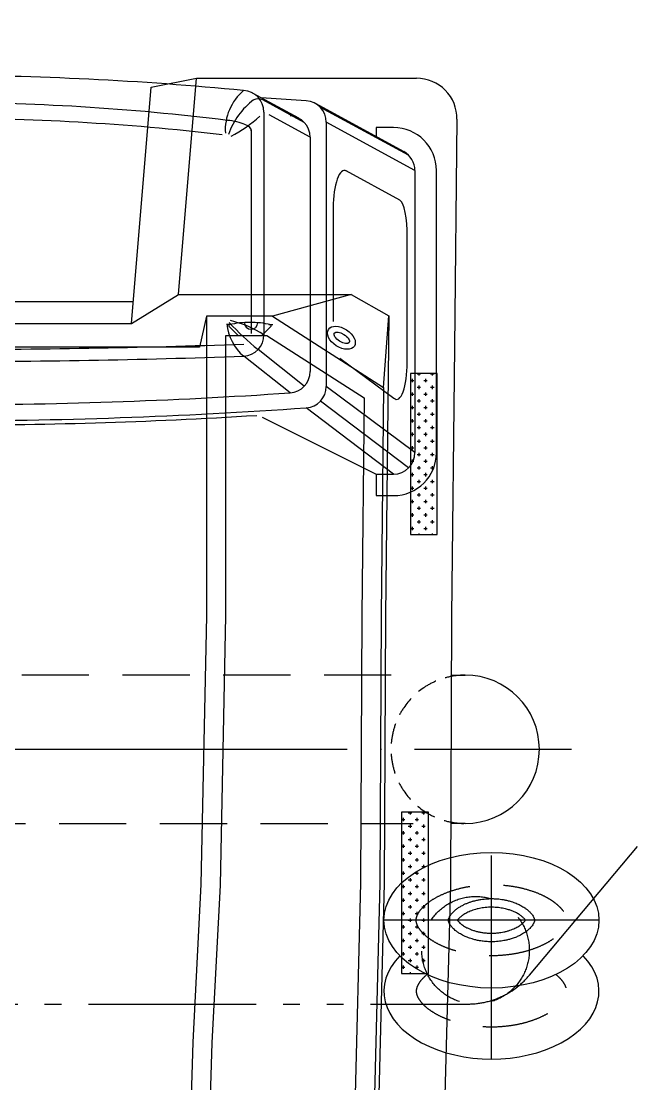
# Model space of a CAD drawing. Header units: millimetres. Extents: x 1084702 to 1166801, y 36632 to 124519.
# Drawn here: x 1123068 to 1124204, y 78785 to 80761 of the extents above; entities that cross this region are included whole.
import ezdxf

# ---------------------------------------------------------------- set-up
doc = ezdxf.new("R2010")
doc.units = ezdxf.units.MM
doc.header["$LTSCALE"] = 250
for name, pattern in [('CENTER', [3, 2.5, -0.25, 0, -0.25]), ('DASHED', [0.75, 0.5, -0.25]), ('PHANTOM', [2.1, 1.25, -0.2, 0.125, -0.2, 0.125, -0.2])]:
    doc.linetypes.add(name, pattern=pattern)
doc.layers.get('0').update_dxf_attribs({"color": 255})

# ---------------------------------------------------------------- blocks, each defined once
blk = doc.blocks.new('SK')
at = {"linetype": 'CENTER'}
for p, q in [((0, -200), (0, 200)), ((-258.3, 0), (120.5, 0))]:
    blk.add_line(p, q, dxfattribs=at)
blk.add_ellipse((-132.1, 0), major_axis=(0, 200), ratio=0.630958, start_param=5.732371, end_param=9.975592)
blk.add_ellipse((0, 0), major_axis=(0, 200), ratio=0.630958)
at = {"linetype": 'DASHED'}
for points, knots in [([(-101, 119.8), (-103.2, 122.6), (-105.4, 125), (-110, 129.5), (-112.3, 131.5), (-116.7, 134.7), (-118.8, 135.9), (-122.2, 137.7), (-123.6, 138.3), (-126.3, 139.2), (-127.5, 139.5), (-129.7, 139.9), (-130.8, 140), (-131.9, 140), (-132, 140), (-132.1, 140), (-133, 140), (-133.9, 139.9), (-135.9, 139.7), (-136.9, 139.5), (-139.1, 138.8), (-140.2, 138.4), (-142.7, 137.3), (-144.1, 136.7), (-147, 135), (-148.5, 133.9), (-151.8, 131.5), (-153.4, 130.1), (-156.9, 126.9), (-158.7, 125), (-163.1, 120), (-165.8, 116.6), (-171.1, 108.8), (-173.6, 104.5), (-178.6, 95.1), (-180.9, 89.9), (-185.3, 79), (-187.3, 73.2), (-190.8, 61.1), (-192.3, 54.8), (-194.9, 41.7), (-196, 35), (-197.5, 21.3), (-198, 14.4), (-198.4, 0.5), (-198.3, -6.5), (-197.6, -20.4), (-196.9, -27.3), (-195.1, -40.8), (-193.9, -47.5), (-191, -60.3), (-189.3, -66.5), (-185.5, -78.3), (-183.4, -83.9), (-178.9, -94.4), (-176.5, -99.3), (-171.4, -108.3), (-168.8, -112.3), (-163.5, -119.6), (-160.8, -122.7), (-155.6, -128.2), (-153.1, -130.4), (-148.8, -133.8), (-146.9, -135), (-143.4, -137), (-141.8, -137.8), (-138.9, -138.9), (-137.6, -139.3), (-135.1, -139.8), (-134, -139.9), (-131.7, -140), (-130.6, -140), (-128.3, -139.7), (-127.1, -139.4), (-124.4, -138.6), (-122.9, -138), (-119.7, -136.4), (-117.9, -135.4), (-114.1, -132.9), (-112.1, -131.3), (-108, -127.6), (-105.8, -125.4), (-102.8, -122), (-101.9, -120.9), (-101, -119.8)], [5.61912, 5.61912, 5.61912, 5.61912, 5.726769, 5.726769, 5.848503, 5.848503, 5.970238, 5.970238, 6.071752, 6.071752, 6.173266, 6.173266, 6.27478, 6.27478, 6.283185, 6.283185, 6.283185, 6.37187, 6.37187, 6.460555, 6.460555, 6.54924, 6.54924, 6.637925, 6.637925, 6.72661, 6.72661, 6.815295, 6.815295, 6.90398, 6.90398, 7.033144, 7.033144, 7.162307, 7.162307, 7.29147, 7.29147, 7.420634, 7.420634, 7.549797, 7.549797, 7.678961, 7.678961, 7.808124, 7.808124, 7.937288, 7.937288, 8.066451, 8.066451, 8.195614, 8.195614, 8.324778, 8.324778, 8.453941, 8.453941, 8.583105, 8.583105, 8.712268, 8.712268, 8.841432, 8.841432, 8.970595, 8.970595, 9.078159, 9.078159, 9.185722, 9.185722, 9.293286, 9.293286, 9.400849, 9.400849, 9.508413, 9.508413, 9.615977, 9.615977, 9.72354, 9.72354, 9.831104, 9.831104, 9.938667, 9.938667, 10.046231, 10.046231, 10.088843, 10.088843, 10.088843, 10.088843]), ([(0, 140), (-0.9, 140), (-1.8, 139.9), (-3.8, 139.7), (-4.8, 139.5), (-7, 138.8), (-8.1, 138.4), (-10.7, 137.3), (-12, 136.7), (-14.9, 135), (-16.4, 133.9), (-19.7, 131.5), (-21.4, 130.1), (-24.8, 126.9), (-26.6, 125), (-31, 120), (-33.7, 116.6), (-39, 108.8), (-41.5, 104.5), (-46.5, 95.1), (-48.8, 89.9), (-53.2, 79), (-55.2, 73.2), (-58.7, 61.1), (-60.2, 54.8), (-62.8, 41.7), (-63.9, 35), (-65.4, 21.3), (-65.9, 14.4), (-66.3, 0.5), (-66.2, -6.5), (-65.5, -20.4), (-64.8, -27.3), (-63, -40.8), (-61.8, -47.5), (-58.9, -60.3), (-57.2, -66.5), (-53.4, -78.3), (-51.3, -83.9), (-46.8, -94.4), (-44.4, -99.3), (-39.3, -108.3), (-36.7, -112.3), (-31.4, -119.6), (-28.7, -122.7), (-23.5, -128.2), (-21, -130.4), (-16.7, -133.8), (-14.8, -135), (-11.3, -137), (-9.7, -137.8), (-6.8, -138.9), (-5.5, -139.3), (-3, -139.8), (-1.9, -139.9), (0.4, -140), (1.5, -140), (3.8, -139.7), (5, -139.4), (7.7, -138.6), (9.2, -138), (12.4, -136.4), (14.2, -135.4), (17.9, -132.9), (19.9, -131.3), (24.1, -127.6), (26.3, -125.4), (30.6, -120.5), (32.9, -117.7), (37.3, -111.4), (39.4, -108), (43.7, -100.6), (45.7, -96.6), (50.4, -86.4), (52.9, -79.8), (57.4, -66), (59.4, -58.7), (62.6, -43.4), (63.8, -35.6), (65.6, -19.5), (66.1, -11.3), (66.3, 5.1), (66, 13.4), (64.6, 29.6), (63.5, 37.6), (60.7, 53.1), (58.9, 60.5), (54.7, 74.8), (52.3, 81.5), (47, 94), (44.1, 99.8), (38.2, 110.2), (35, 114.8), (29.4, 121.9), (26.9, 124.7), (22.1, 129.5), (19.8, 131.5), (15.4, 134.7), (13.3, 135.9), (9.9, 137.7), (8.5, 138.3), (5.8, 139.2), (4.6, 139.5), (2.4, 139.9), (1.3, 140), (0.2, 140), (0.1, 140), (0, 140)], [0, 0, 0, 0, 0.088685, 0.088685, 0.17737, 0.17737, 0.266055, 0.266055, 0.35474, 0.35474, 0.443425, 0.443425, 0.53211, 0.53211, 0.620795, 0.620795, 0.749958, 0.749958, 0.879122, 0.879122, 1.008285, 1.008285, 1.137449, 1.137449, 1.266612, 1.266612, 1.395775, 1.395775, 1.524939, 1.524939, 1.654102, 1.654102, 1.783266, 1.783266, 1.912429, 1.912429, 2.041593, 2.041593, 2.170756, 2.170756, 2.299919, 2.299919, 2.429083, 2.429083, 2.558246, 2.558246, 2.68741, 2.68741, 2.794973, 2.794973, 2.902537, 2.902537, 3.010101, 3.010101, 3.117664, 3.117664, 3.225228, 3.225228, 3.332791, 3.332791, 3.440355, 3.440355, 3.547919, 3.547919, 3.655482, 3.655482, 3.763046, 3.763046, 3.870609, 3.870609, 3.978173, 3.978173, 4.085737, 4.085737, 4.237666, 4.237666, 4.389596, 4.389596, 4.541526, 4.541526, 4.693456, 4.693456, 4.845386, 4.845386, 4.997315, 4.997315, 5.149245, 5.149245, 5.301175, 5.301175, 5.453105, 5.453105, 5.605035, 5.605035, 5.726769, 5.726769, 5.848503, 5.848503, 5.970238, 5.970238, 6.071752, 6.071752, 6.173266, 6.173266, 6.27478, 6.27478, 6.283185, 6.283185, 6.283185, 6.283185])]:
    blk.add_open_spline(points, degree=3, knots=knots, dxfattribs=at)
for points, knots in [([(0, -80), (0.3, -80), (0.6, -80), (1, -79.9), (1.2, -79.9), (1.5, -79.9), (1.7, -79.8), (2, -79.8), (2.2, -79.7), (2.7, -79.6), (3.1, -79.5), (3.8, -79.2), (4, -79.2), (4.4, -79), (4.6, -78.9), (5.3, -78.6), (5.7, -78.4), (7.1, -77.7), (8.1, -77.1), (10, -75.8), (10.9, -75.1), (12.4, -73.9), (12.9, -73.4), (14.1, -72.4), (14.7, -71.8), (16, -70.5), (16.7, -69.8), (18.2, -68.1), (18.9, -67.2), (20.8, -64.9), (21.9, -63.4), (23.7, -60.8), (24.4, -59.7), (25.8, -57.3), (26.5, -56.1), (27.8, -53.7), (28.4, -52.5), (30.2, -48.9), (31.3, -46.4), (32.9, -42.3), (33.4, -40.7), (34.4, -37.7), (34.9, -36.1), (36, -32.3), (36.6, -30.1), (37.5, -25.9), (37.9, -24), (38.6, -20), (38.9, -18), (39.4, -14.3), (39.6, -12.5), (39.9, -8.9), (40, -7.1), (40.2, -2.8), (40.2, -0.4), (40.1, 4), (40, 6), (39.8, 9.9), (39.6, 11.9), (39.2, 15.8), (38.9, 17.9), (38.3, 21.8), (38, 23.8), (37.1, 28.1), (36.5, 30.3), (35.4, 34.4), (34.9, 36.3), (33.7, 39.9), (33.1, 41.6), (31.7, 45.2), (31, 46.9), (29.4, 50.6), (28.5, 52.4), (26.4, 56.2), (25.3, 58.1), (23.1, 61.7), (21.9, 63.3), (20.2, 65.7), (19.5, 66.5), (18.2, 68.1), (17.6, 68.8), (16.1, 70.5), (15.2, 71.3), (13.6, 72.9), (12.8, 73.6), (11.3, 74.8), (10.6, 75.3), (8.6, 76.8), (7.4, 77.5), (5.9, 78.3), (5.5, 78.5), (4.3, 79), (3.7, 79.3), (2.9, 79.6), (2.6, 79.6), (2.2, 79.7), (2, 79.8), (1.4, 79.9), (1.1, 79.9), (0.6, 80), (0.5, 80), (0.2, 80), (0.1, 80), (-0.3, 80), (-0.5, 80), (-1.1, 79.9), (-1.4, 79.9), (-2, 79.8), (-2.3, 79.7), (-3, 79.5), (-3.3, 79.4), (-4, 79.2), (-4.4, 79), (-5.9, 78.4), (-7.3, 77.6), (-9.7, 76), (-10.4, 75.5), (-11.9, 74.3), (-12.7, 73.6), (-14.4, 72.1), (-15.3, 71.3), (-17.1, 69.4), (-18, 68.4), (-20, 66), (-21.1, 64.5), (-23.3, 61.4), (-24.4, 59.7), (-26.2, 56.6), (-27, 55.2), (-28.5, 52.3), (-29.3, 50.8), (-30.6, 47.9), (-31.2, 46.5), (-32.9, 42.3), (-34, 39.2), (-35.6, 33.9), (-36.2, 31.7), (-37.3, 27), (-37.8, 24.7), (-38.8, 19.2), (-39.2, 16), (-39.8, 9.7), (-40, 6.4), (-40.2, 0), (-40.2, -3.3), (-39.9, -8.4), (-39.8, -10.3), (-39.2, -15.9), (-38.7, -19.7), (-37.6, -25.6), (-37.1, -27.8), (-36, -32.3), (-35.4, -34.5), (-33.9, -39.3), (-33, -41.9), (-31, -46.9), (-30, -49.3), (-28.1, -53), (-27.4, -54.5), (-25.9, -57.2), (-25.1, -58.5), (-23.4, -61.2), (-22.5, -62.6), (-20.6, -65.2), (-19.6, -66.4), (-17.5, -68.9), (-16.3, -70.2), (-14.1, -72.4), (-13, -73.4), (-10.7, -75.3), (-9.6, -76.1), (-7.3, -77.6), (-6.3, -78.2), (-4.8, -78.8), (-4.3, -79.1), (-3.6, -79.3), (-3.4, -79.4), (-3, -79.5), (-2.8, -79.6), (-2.3, -79.7), (-2, -79.8), (-1.5, -79.9), (-1.3, -79.9), (-1, -79.9), (-0.9, -80), (-0.5, -80), (-0.3, -80), (0, -80)], [0, 0, 0, 0, 0.079723, 0.079723, 0.127414, 0.127414, 0.163895, 0.163895, 0.200375, 0.200375, 0.273336, 0.273336, 0.304231, 0.304231, 0.335125, 0.335125, 0.396914, 0.396914, 0.501064, 0.501064, 0.581437, 0.581437, 0.62857, 0.62857, 0.675702, 0.675702, 0.731967, 0.731967, 0.788231, 0.788231, 0.868786, 0.868786, 0.922811, 0.922811, 0.976837, 0.976837, 1.026568, 1.026568, 1.120436, 1.120436, 1.172997, 1.172997, 1.225558, 1.225558, 1.296391, 1.296391, 1.355761, 1.355761, 1.415131, 1.415131, 1.467668, 1.467668, 1.520204, 1.520204, 1.590511, 1.590511, 1.647498, 1.647498, 1.704484, 1.704484, 1.764145, 1.764145, 1.823805, 1.823805, 1.895219, 1.895219, 1.955696, 1.955696, 2.016172, 2.016172, 2.081607, 2.081607, 2.155814, 2.155814, 2.240842, 2.240842, 2.32587, 2.32587, 2.3746, 2.3746, 2.423331, 2.423331, 2.488618, 2.488618, 2.553905, 2.553905, 2.616702, 2.616702, 2.742295, 2.742295, 2.793186, 2.793186, 2.895739, 2.895739, 2.939393, 2.939393, 2.983047, 2.983047, 3.070354, 3.070354, 3.106985, 3.106985, 3.143616, 3.143616, 3.216878, 3.216878, 3.29014, 3.29014, 3.363402, 3.363402, 3.418332, 3.418332, 3.473263, 3.473263, 3.635991, 3.635991, 3.703644, 3.703644, 3.771296, 3.771296, 3.840338, 3.840338, 3.90938, 3.90938, 3.991141, 3.991141, 4.072903, 4.072903, 4.133461, 4.133461, 4.194019, 4.194019, 4.245529, 4.245529, 4.34925, 4.34925, 4.421831, 4.421831, 4.494411, 4.494411, 4.588055, 4.588055, 4.681699, 4.681699, 4.775195, 4.775195, 4.830216, 4.830216, 4.940257, 4.940257, 5.010474, 5.010474, 5.08069, 5.08069, 5.171092, 5.171092, 5.261495, 5.261495, 5.320133, 5.320133, 5.378772, 5.378772, 5.449641, 5.449641, 5.520511, 5.520511, 5.609649, 5.609649, 5.698786, 5.698786, 5.805135, 5.805135, 5.923326, 5.923326, 5.996746, 5.996746, 6.031141, 6.031141, 6.065537, 6.065537, 6.134328, 6.134328, 6.172577, 6.172577, 6.210826, 6.210826, 6.283185, 6.283185, 6.283185, 6.283185]), ([(0, 63.3), (-0.3, 63.1), (-0.6, 62.8), (-1.4, 62.2), (-1.8, 61.9), (-3.2, 60.7), (-4.1, 59.8), (-5.9, 57.9), (-6.5, 57.1), (-7.9, 55.4), (-8.6, 54.4), (-10.1, 52.3), (-10.8, 51.2), (-12.3, 48.7), (-13.1, 47.2), (-14.7, 44.2), (-15.4, 42.6), (-16.7, 39.7), (-17.1, 38.6), (-18.1, 36.1), (-18.5, 34.9), (-19.6, 31.7), (-20.2, 29.7), (-21.2, 25.6), (-21.7, 23.5), (-22.5, 19.2), (-22.9, 17), (-23.5, 12.5), (-23.7, 10.3), (-24, 6.4), (-24.1, 4.9), (-24.2, 1.9), (-24.2, 0.4), (-24.1, -2.7), (-24.1, -4.2), (-23.9, -7.2), (-23.8, -8.6), (-23.6, -11.4), (-23.5, -12.6), (-23.2, -15.1), (-23, -16.3), (-22.5, -19.5), (-22.1, -21.4), (-21.3, -25.2), (-20.8, -27.1), (-19.9, -30.7), (-19.3, -32.5), (-18.2, -35.9), (-17.6, -37.5), (-16.3, -40.7), (-15.6, -42.2), (-14.3, -44.9), (-13.7, -46.1), (-12.5, -48.4), (-11.8, -49.6), (-10.5, -51.6), (-9.9, -52.6), (-8.6, -54.4), (-8, -55.3), (-6.8, -56.9), (-6.1, -57.6), (-5.1, -58.8), (-4.6, -59.3), (-3.2, -60.7), (-2.4, -61.4), (-1, -62.5), (-0.5, -63), (0, -63.3)], [3.63241, 3.63241, 3.63241, 3.63241, 3.691171, 3.691171, 3.749932, 3.749932, 3.862911, 3.862911, 3.931393, 3.931393, 3.999875, 3.999875, 4.068357, 4.068357, 4.144044, 4.144044, 4.219732, 4.219732, 4.270476, 4.270476, 4.321221, 4.321221, 4.397071, 4.397071, 4.472921, 4.472921, 4.548771, 4.548771, 4.624621, 4.624621, 4.675404, 4.675404, 4.724979, 4.724979, 4.774555, 4.774555, 4.824101, 4.824101, 4.865897, 4.865897, 4.907693, 4.907693, 4.975466, 4.975466, 5.043239, 5.043239, 5.111012, 5.111012, 5.178785, 5.178785, 5.246558, 5.246558, 5.307139, 5.307139, 5.367721, 5.367721, 5.428302, 5.428302, 5.488884, 5.488884, 5.549465, 5.549465, 5.600289, 5.600289, 5.701937, 5.701937, 5.792332, 5.792332, 5.792332, 5.792332]), ([(0, -63.3), (0.5, -62.9), (1.1, -62.5), (2.3, -61.5), (2.7, -61.1), (3.7, -60.2), (4.2, -59.7), (5.2, -58.6), (5.8, -58), (6.9, -56.7), (7.5, -55.9), (8.7, -54.4), (9.3, -53.5), (10.5, -51.7), (11.1, -50.8), (12.3, -48.7), (12.9, -47.7), (13.9, -45.7), (14.4, -44.8), (15.3, -43), (15.7, -42), (17, -39.1), (17.8, -37), (18.9, -33.8), (19.2, -32.7), (19.9, -30.5), (20.2, -29.4), (21, -26.6), (21.4, -25), (22.1, -21.6), (22.4, -19.9), (23, -16.4), (23.2, -14.6), (23.7, -10.8), (23.8, -8.8), (24.1, -4.6), (24.2, -2.6), (24.2, 1.6), (24.1, 3.7), (23.9, 7.8), (23.8, 9.9), (23.3, 13.7), (23.1, 15.5), (22.3, 20.5), (21.7, 23.8), (20.4, 28.7), (19.9, 30.4), (18.9, 33.8), (18.3, 35.5), (17.1, 38.7), (16.5, 40.2), (15.2, 43.2), (14.5, 44.6), (13.1, 47.2), (12.4, 48.5), (11, 50.8), (10.3, 52), (9.1, 53.8), (8.5, 54.6), (7.4, 56), (6.9, 56.7), (5.9, 57.9), (5.4, 58.5), (4.3, 59.6), (3.8, 60.1), (2.9, 61), (2.4, 61.4), (1.4, 62.2), (1, 62.6), (0.3, 63), (0.2, 63.2), (0, 63.3)], [0.490891, 0.490891, 0.490891, 0.490891, 0.588628, 0.588628, 0.645774, 0.645774, 0.70292, 0.70292, 0.760067, 0.760067, 0.817213, 0.817213, 0.874359, 0.874359, 0.931505, 0.931505, 0.988651, 0.988651, 1.032324, 1.032324, 1.075997, 1.075997, 1.163343, 1.163343, 1.205802, 1.205802, 1.248261, 1.248261, 1.308447, 1.308447, 1.368633, 1.368633, 1.428819, 1.428819, 1.497149, 1.497149, 1.565479, 1.565479, 1.633809, 1.633809, 1.702139, 1.702139, 1.762585, 1.762585, 1.876396, 1.876396, 1.942826, 1.942826, 2.009256, 2.009256, 2.075686, 2.075686, 2.142116, 2.142116, 2.208546, 2.208546, 2.274977, 2.274977, 2.327388, 2.327388, 2.3798, 2.3798, 2.432212, 2.432212, 2.489473, 2.489473, 2.546734, 2.546734, 2.619393, 2.619393, 2.650722, 2.650722, 2.650722, 2.650722])]:
    blk.add_open_spline(points, degree=3, knots=knots)
blk = doc.blocks.new('MOB-BÅT')
for p, q in [((-2252.5, 973.2), (-1828.3, 968.5)), ((-1828.3, 968.5), (-1328.3, 963)), ((-1328.3, 963), (-828.3, 961)), ((-828.3, 961), (-328.3, 948)), ((-1631.8, 935), (-2156.8, 935)), ((-1479.3, 936.5), (-1779.3, 936.5)), ((-1779.3, 936.5), (-1779.3, 886.5)), ((-1778.4, 924.2), (-1778.4, 930.5)), ((-1753.4, 924.2), (-1753.4, 930.5)), ((-1728.4, 924.2), (-1728.4, 930.5)), ((-1703.4, 924.2), (-1703.4, 930.5)), ((-1678.4, 924.2), (-1678.4, 930.5)), ((-1653.4, 924.2), (-1653.4, 930.5)), ((-1628.4, 924.2), (-1628.4, 930.5)), ((-1603.4, 924.2), (-1603.4, 930.5)), ((-1578.4, 924.2), (-1578.4, 930.5)), ((-1553.4, 924.2), (-1553.4, 930.5)), ((-1528.4, 924.2), (-1528.4, 930.5)), ((-1503.4, 924.2), (-1503.4, 930.5)), ((-1479.3, 886.5), (-1479.3, 936.5)), ((-1779.3, 927.3), (-1775.2, 927.3)), ((-1769, 914.8), (-1762.7, 914.8)), ((-1765.9, 911.7), (-1765.9, 918)), ((-1756.5, 927.3), (-1750.2, 927.3)), ((-1744, 914.8), (-1737.7, 914.8)), ((-1740.9, 911.7), (-1740.9, 918)), ((-1731.5, 927.3), (-1725.2, 927.3)), ((-1719, 914.8), (-1712.7, 914.8)), ((-1715.9, 911.7), (-1715.9, 918)), ((-1706.5, 927.3), (-1700.2, 927.3)), ((-1694, 914.8), (-1687.7, 914.8)), ((-1690.9, 911.7), (-1690.9, 918)), ((-1681.5, 927.3), (-1675.2, 927.3)), ((-1669, 914.8), (-1662.7, 914.8)), ((-1665.9, 911.7), (-1665.9, 918)), ((-1656.5, 927.3), (-1650.2, 927.3)), ((-1644, 914.8), (-1637.7, 914.8)), ((-1640.9, 911.7), (-1640.9, 918)), ((-1631.5, 927.3), (-1625.2, 927.3)), ((-1619, 914.8), (-1612.7, 914.8)), ((-1615.9, 911.7), (-1615.9, 918)), ((-1606.5, 927.3), (-1600.2, 927.3)), ((-1594, 914.8), (-1587.7, 914.8)), ((-1590.9, 911.7), (-1590.9, 918)), ((-1581.5, 927.3), (-1575.2, 927.3)), ((-1569, 914.8), (-1562.7, 914.8)), ((-1565.9, 911.7), (-1565.9, 918)), ((-1556.5, 927.3), (-1550.2, 927.3)), ((-1544, 914.8), (-1537.7, 914.8)), ((-1540.9, 911.7), (-1540.9, 918)), ((-1531.5, 927.3), (-1525.2, 927.3)), ((-1519, 914.8), (-1512.7, 914.8)), ((-1515.9, 911.7), (-1515.9, 918)), ((-1506.5, 927.3), (-1500.2, 927.3)), ((-1494, 914.8), (-1487.7, 914.8)), ((-1490.9, 911.7), (-1490.9, 918)), ((-1481.5, 927.3), (-1479.3, 927.3)), ((-962.9, 920), (-962.9, 870)), ((-662.9, 920), (-962.9, 920)), ((-962.9, 910.9), (-958.8, 910.9)), ((-961.9, 907.7), (-961.9, 914)), ((-940, 910.9), (-933.8, 910.9)), ((-936.9, 907.7), (-936.9, 914)), ((-915, 910.9), (-908.8, 910.9)), ((-911.9, 907.7), (-911.9, 914)), ((-890, 910.9), (-883.8, 910.9)), ((-886.9, 907.7), (-886.9, 914)), ((-865, 910.9), (-858.8, 910.9)), ((-861.9, 907.7), (-861.9, 914)), ((-840, 910.9), (-833.8, 910.9)), ((-836.9, 907.7), (-836.9, 914)), ((-815, 910.9), (-808.8, 910.9)), ((-811.9, 907.7), (-811.9, 914)), ((-790, 910.9), (-783.8, 910.9)), ((-786.9, 907.7), (-786.9, 914)), ((-765, 910.9), (-758.8, 910.9)), ((-761.9, 907.7), (-761.9, 914)), ((-740, 910.9), (-733.8, 910.9)), ((-736.9, 907.7), (-736.9, 914)), ((-715, 910.9), (-708.8, 910.9)), ((-711.9, 907.7), (-711.9, 914)), ((-690, 910.9), (-683.8, 910.9)), ((-686.9, 907.7), (-686.9, 914)), ((-665, 910.9), (-662.9, 910.9)), ((-662.9, 870), (-662.9, 920)), ((-2328.3, 488.5), (-2328.3, 898.2)), ((-2156.8, 895), (-2246.7, 730)), ((-2156.8, 895), (-1631.8, 895)), ((-1779.3, 902.3), (-1775.2, 902.3)), ((-1778.4, 899.2), (-1778.4, 905.5)), ((-1769, 889.8), (-1762.7, 889.8)), ((-1765.9, 886.7), (-1765.9, 893)), ((-1756.5, 902.3), (-1750.2, 902.3)), ((-1631.8, 895), (-1755.1, 730)), ((-1753.4, 899.2), (-1753.4, 905.5)), ((-1744, 889.8), (-1737.7, 889.8)), ((-1740.9, 886.7), (-1740.9, 893)), ((-1731.5, 902.3), (-1725.2, 902.3)), ((-1728.4, 899.2), (-1728.4, 905.5)), ((-1719, 889.8), (-1712.7, 889.8)), ((-1715.9, 886.7), (-1715.9, 893)), ((-1706.5, 902.3), (-1700.2, 902.3)), ((-1703.4, 899.2), (-1703.4, 905.5)), ((-1694, 889.8), (-1687.7, 889.8)), ((-1690.9, 886.7), (-1690.9, 893)), ((-1681.5, 902.3), (-1675.2, 902.3)), ((-1678.4, 899.2), (-1678.4, 905.5)), ((-1669, 889.8), (-1662.7, 889.8)), ((-1665.9, 886.7), (-1665.9, 893)), ((-1656.5, 902.3), (-1650.2, 902.3)), ((-1653.4, 899.2), (-1653.4, 905.5)), ((-1644, 889.8), (-1637.7, 889.8)), ((-1640.9, 886.7), (-1640.9, 893)), ((-1631.5, 902.3), (-1625.2, 902.3)), ((-1628.4, 899.2), (-1628.4, 905.5)), ((-1619, 889.8), (-1612.7, 889.8)), ((-1615.9, 886.7), (-1615.9, 893)), ((-1606.5, 902.3), (-1600.2, 902.3)), ((-1603.4, 899.2), (-1603.4, 905.5)), ((-1594, 889.8), (-1587.7, 889.8)), ((-1590.9, 886.7), (-1590.9, 893)), ((-1581.5, 902.3), (-1575.2, 902.3)), ((-1578.4, 899.2), (-1578.4, 905.5)), ((-1569, 889.8), (-1562.7, 889.8)), ((-1565.9, 886.7), (-1565.9, 893)), ((-1556.5, 902.3), (-1550.2, 902.3)), ((-1553.4, 899.2), (-1553.4, 905.5)), ((-1544, 889.8), (-1537.7, 889.8)), ((-1540.9, 886.7), (-1540.9, 893)), ((-1531.5, 902.3), (-1525.2, 902.3)), ((-1528.4, 899.2), (-1528.4, 905.5)), ((-1519, 889.8), (-1512.7, 889.8)), ((-1515.9, 886.7), (-1515.9, 893)), ((-1506.5, 902.3), (-1500.2, 902.3)), ((-1503.4, 899.2), (-1503.4, 905.5)), ((-1494, 889.8), (-1487.7, 889.8)), ((-1490.9, 886.7), (-1490.9, 893)), ((-1481.5, 902.3), (-1479.3, 902.3)), ((-952.5, 898.4), (-946.3, 898.4)), ((-949.4, 895.2), (-949.4, 901.5)), ((-927.5, 898.4), (-921.3, 898.4)), ((-924.4, 895.2), (-924.4, 901.5)), ((-902.5, 898.4), (-896.3, 898.4)), ((-899.4, 895.2), (-899.4, 901.5)), ((-877.5, 898.4), (-871.3, 898.4)), ((-874.4, 895.2), (-874.4, 901.5)), ((-852.5, 898.4), (-846.3, 898.4)), ((-849.4, 895.2), (-849.4, 901.5)), ((-827.5, 898.4), (-821.3, 898.4)), ((-824.4, 895.2), (-824.4, 901.5)), ((-802.5, 898.4), (-796.3, 898.4)), ((-799.4, 895.2), (-799.4, 901.5)), ((-777.5, 898.4), (-771.3, 898.4)), ((-774.4, 895.2), (-774.4, 901.5)), ((-752.5, 898.4), (-746.3, 898.4)), ((-749.4, 895.2), (-749.4, 901.5)), ((-727.5, 898.4), (-721.3, 898.4)), ((-724.4, 895.2), (-724.4, 901.5)), ((-702.5, 898.4), (-696.3, 898.4)), ((-699.4, 895.2), (-699.4, 901.5)), ((-677.5, 898.4), (-671.3, 898.4)), ((-674.4, 895.2), (-674.4, 901.5)), ((-2281.8, 709.1), (-2192, 874.1)), ((-2185.1, 883.3), (-2274, 719.3)), ((-1799.6, 880.7), (-2032.6, 880.7)), ((-1779.3, 886.5), (-1479.3, 886.5)), ((-1603.5, 883.3), (-1727.8, 719.3)), ((-962.9, 885.9), (-958.8, 885.9)), ((-962.9, 870), (-662.9, 870)), ((-961.9, 882.7), (-961.9, 889)), ((-952.5, 873.4), (-946.3, 873.4)), ((-949.4, 870.2), (-949.4, 876.5)), ((-940, 885.9), (-933.8, 885.9)), ((-936.9, 882.7), (-936.9, 889)), ((-927.5, 873.4), (-921.3, 873.4)), ((-924.4, 870.2), (-924.4, 876.5)), ((-915, 885.9), (-908.8, 885.9)), ((-911.9, 882.7), (-911.9, 889)), ((-902.5, 873.4), (-896.3, 873.4)), ((-899.4, 870.2), (-899.4, 876.5)), ((-890, 885.9), (-883.8, 885.9)), ((-886.9, 882.7), (-886.9, 889)), ((-877.5, 873.4), (-871.3, 873.4)), ((-874.4, 870.2), (-874.4, 876.5)), ((-865, 885.9), (-858.8, 885.9)), ((-861.9, 882.7), (-861.9, 889)), ((-852.5, 873.4), (-846.3, 873.4)), ((-849.4, 870.2), (-849.4, 876.5)), ((-840, 885.9), (-833.8, 885.9)), ((-836.9, 882.7), (-836.9, 889)), ((-827.5, 873.4), (-821.3, 873.4)), ((-824.4, 870.2), (-824.4, 876.5)), ((-815, 885.9), (-808.8, 885.9)), ((-811.9, 882.7), (-811.9, 889)), ((-802.5, 873.4), (-796.3, 873.4)), ((-799.4, 870.2), (-799.4, 876.5)), ((-790, 885.9), (-783.8, 885.9)), ((-786.9, 882.7), (-786.9, 889)), ((-777.5, 873.4), (-771.3, 873.4)), ((-774.4, 870.2), (-774.4, 876.5)), ((-765, 885.9), (-758.8, 885.9)), ((-761.9, 882.7), (-761.9, 889)), ((-752.5, 873.4), (-746.3, 873.4)), ((-749.4, 870.2), (-749.4, 876.5)), ((-740, 885.9), (-733.8, 885.9)), ((-736.9, 882.7), (-736.9, 889)), ((-727.5, 873.4), (-721.3, 873.4)), ((-724.4, 870.2), (-724.4, 876.5)), ((-715, 885.9), (-708.8, 885.9)), ((-711.9, 882.7), (-711.9, 889)), ((-702.5, 873.4), (-696.3, 873.4)), ((-699.4, 870.2), (-699.4, 876.5)), ((-690, 885.9), (-683.8, 885.9)), ((-686.9, 882.7), (-686.9, 889)), ((-677.5, 873.4), (-671.3, 873.4)), ((-674.4, 870.2), (-674.4, 876.5)), ((-665, 885.9), (-662.9, 885.9)), ((-2236.8, 855), (-2236.8, 822.7)), ((-2101.5, 866.9), (-2156, 766.9)), ((-1807.9, 755.3), (-1733.3, 855.9)), ((-1591.8, 855), (-1715.2, 692.8)), ((-1591.8, 822.7), (-1591.8, 855)), ((-1551.8, 822.7), (-1551.8, 855)), ((-1926.2, 776.6), (-1886.2, 846.2)), ((-1886.2, 846.2), (-1329.2, 840)), ((-1753.3, 836.7), (-1886.2, 846.2)), ((-1885.7, 630), (-1753.3, 836.7)), ((-1753.3, 836.7), (-1329.3, 832)), ((-1329.3, 832), (-830.2, 830)), ((-1329.2, 840), (-830.1, 838)), ((-830.1, 838), (-333.6, 825.1)), ((-2236.8, 822.7), (-2220, 822.7)), ((-1698.1, 610.6), (-1591.8, 822.7)), ((-1591.8, 822.7), (-1551.8, 822.7)), ((-830.2, 830), (-333.9, 817.1)), ((-1849.7, 619.5), (-1733.7, 800.5)), ((-1849.7, 619.5), (-1733.7, 800.5)), ((-1733.7, 800.5), (-1329.5, 796)), ((-1329.5, 796), (-830.8, 794)), ((-830.8, 794), (-335.4, 781.1)), ((-1926.2, 776.6), (-1885.7, 630)), ((-1926.2, 455), (-1926.2, 776.6)), ((-2087.5, 743), (-1875.7, 743)), ((-2246.7, 730), (-1755.1, 730)), ((-2286.6, 692.8), (-2292.2, 608.9)), ((-2218.8, 700), (-2260.2, 624)), ((-2218.8, 700), (-1782.9, 700)), ((-2253.9, 679.1), (-2300.7, 593.1)), ((-2246.1, 689.2), (-2288.3, 611.8)), ((-1755.6, 689.2), (-1823.7, 603.2)), ((-1743, 662.7), (-1811.2, 576.4)), ((-2265.6, 614), (-1851.2, 614.1)), ((-1885.7, 630), (-1885.7, 507)), ((-1870.5, 623.1), (-1870.5, 630.9)), ((-1850.4, 610.8), (-1866.9, 627.3)), ((-1849.7, 543), (-1849.7, 619.5)), ((-2232.4, 590.5), (-1853.6, 590.6)), ((-1850.4, 565.5), (-1866.9, 549)), ((-1870.5, 553.2), (-1870.5, 545.4)), ((-1327.9, 543), (-1849.7, 543)), ((-827, 533), (-1327.9, 543)), ((-533.8, 517.9), (-827, 533)), ((-326.8, 511), (-533.8, 517.9)), ((-1885.7, 507), (-1328.3, 507)), ((-1885.7, 507), (-1828.3, 494)), ((-1328.3, 507), (-828.3, 497)), ((-828.3, 497), (-535.3, 481.9)), ((-1926.2, 455), (-2328.3, 488.5)), ((-2311.5, 404.6), (-2328.3, 488.5)), ((-1828.3, 494), (-1828.3, 0)), ((-535.3, 481.9), (-328.3, 475)), ((-1871.8, 368), (-1926.2, 455)), ((-1871.8, 368), (-2311.5, 404.6)), ((-1912.5, 371.4), (-1912.5, 0)), ((-1871.8, 0), (-1871.8, 368))]:
    blk.add_line(p, q)
for centre, radius, start, end in [((-2253.3, 898.2), 75, 89.3739, 180), ((-2156.8, 855), 80, 90, 180), ((-1631.8, 855), 80, 0, 90), ((-2156.8, 855), 40, 90, 151.4291), ((-1631.8, 855), 40, 0, 90), ((-2246.7, 690), 40, 90, 175.965), ((-1755.1, 690), 40, 4.035, 90), ((-2218.8, 660), 40, 90, 176.1407), ((-1782.9, 660), 40, 3.8593, 90), ((-11536.8, 0), 9846, 0.00001, 4.03497), ((-11566.7, 0), 9846, 0.00001, 3.85927), ((-2265.6, 574), 40, 90, 176.6437), ((-1666.3, 498.5), 218, 147.9774, 165.9025), ((-1851.2, 574.1), 40, 3.3563, 90), ((-2268.9, 603.4), 21.1, 156.4866, 203.4702), ((-2177.9, 678.5), 138.4, 217.1293, 250.5623), ((-2461.7, 423.5), 273.9, 28.2381, 41.8923), ((-2225.4, 928.5), 516.9, 312.8452, 320.9993), ((-1873.8, 590.2), 12.5, 269.4673, 89.4673), ((-11529.7, 0), 9846.9, 0.00001, 3.49735), ((3584.7, 0), 5918.3, 174.4114, 179.99999), ((-2232.1, 638), 95.9, 220.0011, 273.5551), ((-1878.4, 632.5), 87.5, 274.3441, 320.1464), ((-18340.6, 0), 16516.9, 0, 1.99999), ((-18318.1, 0), 16516.9, 0, 1.99999), ((2194.3, 0), 4477.8, 172.9962, 180), ((2410.5, 0), 4664.8, 173.3992, 180)]:
    blk.add_arc(centre, radius, start, end)
for centre, major_axis, ratio, start_param, end_param in [((-2032.6, 865.1), (-69.3, 0), 0.225878, 4.712389, 6.166098), ((-1799.6, 861), (68.7, 0), 0.2867, 6.020164, 7.853982), ((-2087.5, 763.9), (-69.3, 0), 0.301228, 6.104463, 7.853982), ((-1743.3, 593.1), (-92.4, 92.4), 1, 0.525893, 0.823231), ((-1868.1, 626.2), (1.13, 1.13), 1, 0, 2.096689), ((-2235.9, 545.9), (4.7, 44.7), 0.314307, 6.25923, 7.883727), ((-1743.3, 583.2), (-92.4, 92.4), 1, 0.747565, 1.044903), ((-1868.1, 550.1), (1.13, 1.13), 1, 2.6157, 4.712389)]:
    blk.add_ellipse(centre, major_axis=major_axis, ratio=ratio, start_param=start_param, end_param=end_param)
for centre, major_axis, ratio in [((-1845.5, 758.2), (15.6, 24.1), 0.610855), ((-1845.5, 758.9), (-8.8, -13.9), 0.452043)]:
    blk.add_ellipse(centre, major_axis=major_axis, ratio=ratio)
blk = doc.blocks.new('frtnyyttt')
at = {"linetype": 'DASHED'}
for p, q in [((-1211.4, 988), (-2913.4, 988)), ((-2954.4, 712), (-1170.4, 712))]:
    blk.add_line(p, q, dxfattribs=at)
for p, q in [((-1099.8, 988), (-1073.9, 988)), ((-1073.9, 712), (-1100.9, 712))]:
    blk.add_line(p, q)
at = {"linetype": 'CENTER'}
blk.add_line((-4168.6, 850), (-876.4, 850), dxfattribs=at)
at = {"linetype": 'DASHED', "ltscale": 0.3}
blk.add_arc((-1073.9, 850), 138, 90, 270, dxfattribs=at)
blk.add_arc((-1073.9, 850), 138, 270, 90)
at = {"rotation": 270}
blk.add_blockref('MOB-BÅT', (-2062.4, -229.9), dxfattribs=at)
blk = doc.blocks.new('Adeck_B4_1')
at = {"linetype": 'PHANTOM'}
blk.add_line((106250.1, 39407.4), (108605, 42214), dxfattribs=at)
blk.add_lwpolyline([(103329.6, 39353.9), (106135.1, 39353.9, 0.221695), (106250.1, 39407.4)], format="xyb", dxfattribs=at)
at = {"linetype": 'DASHED'}
blk.add_circle((106150, 39454.1), 100, dxfattribs=at)
blk.add_blockref('frtnyyttt', (107204.6, 38977.9))
at = {"rotation": 90}
blk.add_blockref('SK', (106179.6, 39509.9), dxfattribs=at)

msp = doc.modelspace()

# ---------------------------------------------------------------- block references
msp.add_blockref('Adeck_B4_1', (1017763, 39579))

doc.saveas('drawing.dxf')
